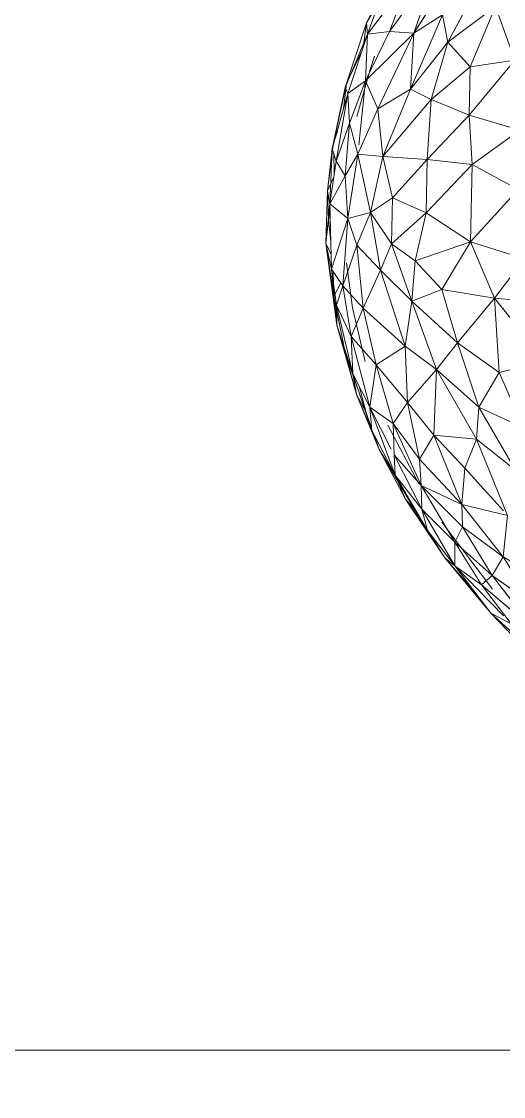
# Model space of a CAD drawing. Header units: inches. Extents: x -1767 to 184, y -1065 to 157.
# Drawn here: x -805.678 to -803.468, y -216.208 to -211.277 of the extents above; entities that cross this region are included whole.
import ezdxf

# ---------------------------------------------------------------- set-up
doc = ezdxf.new("R2010")
doc.units = ezdxf.units.IN
doc.header["$MEASUREMENT"] = 0
for name, color, linetype, lineweight in [('A-DETL-GENF', 92, 'Continuous', 9), ('E-LITE-EQPM', 33, 'Continuous', 9), ('G-IMPT', 8, 'Continuous', 9)]:
    doc.layers.add(name, color=color, linetype=linetype, lineweight=lineweight)

# ---------------------------------------------------------------- blocks, each defined once
blk = doc.blocks.new('flos_pendant16 - flos_pendant - 3D View - _3D__dwg_FLOS_AIM_Pendant_Lamps_dwg-2425-_3D_-V18-FIRST FLOOR')
at = {"layer": 'G-IMPT'}
for p, q in [((63.124, -20.348), (62.621, -19.798)), ((63.124, -20.348), (62.621, -19.798)), ((63.124, -20.348), (62.797, -19.941)), ((63.196, -20.661), (62.681, -20.133)), ((62.681, -20.133), (63.069, -20.752)), ((63.124, -20.348), (62.915, -20.213)), ((63.196, -20.661), (62.915, -20.213)), ((63.46, -20.892), (62.991, -20.308)), ((62.991, -20.308), (63.46, -20.892)), ((63.558, -20.991), (63.124, -20.348)), ((63.46, -20.892), (63.124, -20.348)), ((62.934, -20.939), (62.665, -20.4)), ((62.934, -20.939), (62.665, -20.4)), ((63.069, -20.752), (62.71, -20.439)), ((62.486, -20.617), (62.934, -20.939)), ((63.196, -20.661), (63.069, -20.752)), ((63.556, -21.373), (63.08, -20.606)), ((63.46, -20.892), (63.196, -20.661)), ((63.435, -21.148), (63.196, -20.661)), ((63.558, -20.991), (63.281, -20.602)), ((63.069, -20.752), (62.934, -20.939)), ((63.339, -21.304), (63.069, -20.752)), ((63.435, -21.148), (63.069, -20.752)), ((62.844, -21.379), (62.934, -20.939)), ((62.844, -21.379), (62.934, -20.939)), ((63.322, -21.544), (62.934, -20.939)), ((63.339, -21.304), (62.934, -20.939)), ((63.322, -21.544), (62.934, -20.939)), ((62.934, -20.939), (63.339, -21.304)), ((63.46, -20.892), (63.435, -21.148)), ((63.46, -20.892), (63.435, -21.148)), ((63.718, -21.299), (63.46, -20.892)), ((63.754, -21.533), (63.46, -20.892)), ((63.558, -20.991), (63.46, -20.892)), ((63.919, -21.659), (63.558, -20.991)), ((63.833, -21.538), (63.558, -20.991)), ((63.718, -21.299), (63.558, -20.991)), ((63.339, -21.304), (63.435, -21.148)), ((63.435, -21.148), (63.339, -21.304)), ((63.754, -21.533), (63.435, -21.148)), ((63.737, -21.788), (63.435, -21.148)), ((63.754, -21.533), (63.435, -21.148)), ((63.435, -21.148), (63.737, -21.788)), ((63.097, -22.228), (62.844, -21.379)), ((63.322, -21.544), (62.844, -21.379)), ((62.844, -21.379), (63.322, -21.544)), ((63.322, -21.544), (63.339, -21.304)), ((63.339, -21.304), (63.322, -21.544)), ((63.737, -21.788), (63.339, -21.304)), ((63.737, -21.788), (63.339, -21.304)), ((64.007, -21.926), (63.718, -21.299)), ((63.919, -21.659), (63.718, -21.299)), ((63.718, -21.299), (63.754, -21.533)), ((63.253, -21.928), (62.883, -21.432)), ((63.253, -21.928), (62.883, -21.432)), ((63.322, -21.544), (63.253, -21.928)), ((63.322, -21.544), (63.253, -21.928)), ((63.55, -22.313), (63.322, -21.544)), ((63.729, -22.071), (63.322, -21.544)), ((63.737, -21.788), (63.322, -21.544)), ((63.55, -22.313), (63.322, -21.544)), ((63.322, -21.544), (63.737, -21.788)), ((63.754, -21.533), (63.737, -21.788)), ((63.754, -21.533), (63.737, -21.788)), ((63.996, -22.146), (63.754, -21.533)), ((64.007, -21.926), (63.754, -21.533)), ((64.15, -22.217), (63.833, -21.538)), ((63.833, -21.538), (63.919, -21.659)), ((64.15, -22.217), (63.833, -21.538)), ((64.15, -22.217), (63.919, -21.659)), ((64.007, -21.926), (63.919, -21.659)), ((63.042, -22.569), (62.712, -21.857)), ((63.097, -22.228), (62.712, -21.857)), ((62.712, -21.857), (63.042, -22.569)), ((63.729, -22.071), (63.737, -21.788)), ((63.996, -22.146), (63.737, -21.788)), ((63.976, -22.481), (63.737, -21.788)), ((63.737, -21.788), (63.996, -22.146)), ((64.034, -22.47), (63.762, -21.808)), ((63.097, -22.228), (63.253, -21.928)), ((63.55, -22.313), (63.253, -21.928)), ((63.253, -21.928), (63.55, -22.313)), ((63.996, -22.146), (64.007, -21.926)), ((64.15, -22.217), (64.007, -21.926)), ((64.21, -22.429), (64.007, -21.926)), ((64.207, -22.679), (64.007, -21.926)), ((64.007, -21.926), (64.21, -22.429)), ((63.55, -22.313), (63.729, -22.071)), ((63.729, -22.071), (63.55, -22.313)), ((63.8, -22.69), (63.729, -22.071)), ((63.976, -22.481), (63.729, -22.071)), ((63.729, -22.071), (63.8, -22.69)), ((63.996, -22.146), (63.976, -22.481)), ((63.976, -22.481), (63.996, -22.146)), ((64.207, -22.679), (64.021, -22.209)), ((64.021, -22.209), (64.207, -22.679)), ((62.786, -22.918), (62.582, -22.3)), ((63.042, -22.569), (62.582, -22.3)), ((62.582, -22.3), (62.786, -22.918)), ((63.042, -22.569), (62.582, -22.3)), ((63.042, -22.569), (63.097, -22.228)), ((63.457, -23.014), (63.097, -22.228)), ((63.55, -22.313), (63.097, -22.228)), ((63.55, -22.313), (63.097, -22.228)), ((63.097, -22.228), (63.457, -23.014)), ((63.457, -23.014), (63.55, -22.313)), ((63.8, -22.69), (63.55, -22.313)), ((64.15, -22.217), (64.337, -22.83)), ((64.192, -22.385), (64.15, -22.217)), ((64.15, -22.217), (64.21, -22.429)), ((64.21, -22.429), (64.207, -22.679)), ((64.356, -23.053), (64.21, -22.429)), ((64.337, -22.83), (64.21, -22.429)), ((63.8, -22.69), (63.976, -22.481)), ((63.8, -22.69), (63.976, -22.481)), ((64.207, -22.679), (63.976, -22.481)), ((64.097, -23.127), (63.976, -22.481)), ((64.207, -22.679), (63.976, -22.481)), ((64.254, -22.627), (64.21, -22.453)), ((62.786, -22.918), (63.042, -22.569)), ((63.204, -23.281), (63.042, -22.569)), ((63.457, -23.014), (63.042, -22.569)), ((64.302, -22.917), (64.254, -22.627)), ((64.416, -23.273), (64.254, -22.627)), ((64.254, -22.627), (64.337, -22.83)), ((63.8, -22.69), (63.457, -23.014)), ((63.8, -22.69), (63.457, -23.014)), ((63.767, -23.298), (63.8, -22.69)), ((64.097, -23.127), (63.8, -22.69)), ((64.207, -22.679), (64.097, -23.127)), ((64.097, -23.127), (64.207, -22.679)), ((64.356, -23.053), (64.207, -22.679)), ((64.334, -23.457), (64.207, -22.679)), ((64.477, -23.592), (64.337, -22.83)), ((64.416, -23.273), (64.337, -22.83)), ((64.356, -23.053), (64.337, -22.83)), ((62.786, -22.918), (62.288, -22.995)), ((62.786, -22.918), (62.288, -22.995)), ((62.761, -23.721), (62.288, -22.995)), ((62.761, -23.721), (62.786, -22.918)), ((63.204, -23.281), (62.786, -22.918)), ((63.204, -23.281), (63.457, -23.014)), ((63.649, -23.773), (63.457, -23.014)), ((63.767, -23.298), (63.457, -23.014)), ((63.767, -23.298), (64.097, -23.127)), ((64.334, -23.457), (64.097, -23.127)), ((64.177, -23.749), (64.097, -23.127)), ((64.097, -23.127), (64.177, -23.749)), ((64.356, -23.053), (64.334, -23.457)), ((64.477, -23.592), (64.356, -23.053)), ((64.46, -23.806), (64.356, -23.053)), ((64.293, -23.762), (64.213, -23.174)), ((63.204, -23.281), (62.761, -23.721)), ((63.649, -23.773), (63.204, -23.281)), ((63.317, -23.867), (63.204, -23.281)), ((63.649, -23.773), (63.767, -23.298)), ((64.177, -23.749), (63.767, -23.298)), ((63.952, -24.136), (63.767, -23.298)), ((64.177, -23.749), (63.767, -23.298)), ((63.767, -23.298), (63.952, -24.136)), ((64.48, -23.905), (64.416, -23.273)), ((64.477, -23.592), (64.416, -23.273)), ((64.334, -23.457), (64.177, -23.749)), ((64.46, -23.806), (64.334, -23.457)), ((64.334, -23.457), (64.372, -24.007)), ((64.334, -23.457), (64.372, -24.007)), ((62.761, -23.721), (62.074, -23.586)), ((62.074, -23.586), (62.761, -23.721)), ((64.477, -23.592), (64.46, -23.806)), ((64.51, -24.483), (64.477, -23.592)), ((64.477, -24.199), (64.477, -23.592)), ((64.48, -23.905), (64.477, -23.592)), ((62.398, -24.111), (62.761, -23.721)), ((62.398, -24.111), (62.761, -23.721)), ((62.959, -24.348), (62.761, -23.721)), ((63.317, -23.867), (62.761, -23.721)), ((62.761, -23.721), (62.959, -24.348)), ((63.649, -23.773), (63.317, -23.867)), ((63.572, -24.202), (63.649, -23.773)), ((63.809, -24.408), (63.649, -23.773)), ((63.952, -24.136), (63.649, -23.773)), ((64.177, -23.749), (63.952, -24.136)), ((64.18, -24.428), (64.177, -23.749)), ((64.372, -24.007), (64.177, -23.749)), ((64.372, -24.007), (64.177, -23.749)), ((64.309, -24.249), (64.293, -23.762)), ((64.46, -23.806), (64.372, -24.007)), ((64.372, -24.007), (64.46, -23.806)), ((64.477, -24.199), (64.46, -23.806)), ((62.959, -24.348), (63.317, -23.867)), ((63.572, -24.202), (63.317, -23.867)), ((64.391, -24.041), (64.48, -23.905)), ((64.462, -24.172), (64.48, -23.905)), ((64.48, -23.905), (64.478, -23.897)), ((64.51, -24.483), (64.48, -23.905)), ((64.18, -24.428), (64.372, -24.007)), ((64.18, -24.428), (64.372, -24.007)), ((64.251, -24.725), (64.372, -24.007)), ((64.477, -24.199), (64.372, -24.007)), ((62.959, -24.348), (62.398, -24.111)), ((63.809, -24.408), (63.952, -24.136)), ((63.809, -24.408), (63.952, -24.136)), ((64.001, -24.766), (63.952, -24.136)), ((64.18, -24.428), (63.952, -24.136)), ((63.952, -24.136), (64.18, -24.428)), ((63.952, -24.136), (64.001, -24.766)), ((63.572, -24.202), (62.959, -24.348)), ((63.405, -24.703), (63.572, -24.202)), ((63.809, -24.408), (63.572, -24.202)), ((64.477, -24.199), (64.251, -24.725)), ((64.427, -24.898), (64.477, -24.199)), ((64.51, -24.483), (64.477, -24.199)), ((62.396, -24.859), (62.959, -24.348)), ((62.396, -24.859), (62.959, -24.348)), ((62.863, -25.175), (62.959, -24.348)), ((63.405, -24.703), (62.959, -24.348)), ((63.809, -24.408), (63.405, -24.703)), ((63.751, -24.898), (63.809, -24.408)), ((64.001, -24.766), (63.809, -24.408)), ((64.001, -24.766), (63.809, -24.408)), ((64.466, -24.355), (64.51, -24.483)), ((64.001, -24.766), (64.18, -24.428)), ((64.18, -24.428), (64.251, -24.725)), ((64.51, -24.483), (64.427, -24.898)), ((64.441, -25.041), (64.51, -24.483)), ((64.456, -24.497), (64.46, -24.727)), ((64.456, -24.497), (64.46, -24.727)), ((64.46, -24.727), (64.51, -24.483)), ((63.405, -24.703), (62.863, -25.175)), ((63.341, -25.274), (63.405, -24.703)), ((63.751, -24.898), (63.405, -24.703)), ((64.001, -24.766), (64.251, -24.725)), ((64.078, -25.404), (64.251, -24.725)), ((64.235, -25.184), (64.251, -24.725)), ((64.251, -24.725), (64.235, -25.184)), ((64.427, -24.898), (64.251, -24.725)), ((64.251, -24.725), (64.427, -24.898)), ((64.43, -24.856), (64.46, -24.727)), ((64.46, -24.727), (64.441, -25.041)), ((62.863, -25.175), (62.396, -24.859)), ((62.863, -25.175), (62.396, -24.859)), ((64.001, -24.766), (63.751, -24.898)), ((64.001, -24.766), (63.751, -24.898)), ((64.001, -24.766), (63.811, -25.351)), ((63.811, -25.351), (64.001, -24.766)), ((64.078, -25.404), (64.001, -24.766)), ((64.001, -24.766), (64.078, -25.404)), ((63.751, -24.898), (63.341, -25.274)), ((63.811, -25.351), (63.751, -24.898)), ((63.751, -24.898), (63.811, -25.351)), ((64.427, -24.898), (64.235, -25.184)), ((64.317, -25.351), (64.427, -24.898)), ((64.345, -25.486), (64.427, -24.898)), ((64.441, -25.041), (64.427, -24.898)), ((64.333, -25.527), (64.441, -25.041)), ((64.345, -25.486), (64.441, -25.041)), ((64.358, -25.185), (64.441, -25.041)), ((62.863, -25.175), (62.316, -25.494)), ((62.316, -25.494), (62.863, -25.175)), ((62.846, -25.706), (62.863, -25.175)), ((63.341, -25.274), (62.863, -25.175)), ((64.078, -25.404), (64.235, -25.184)), ((64.078, -25.404), (64.235, -25.184)), ((64.133, -25.745), (64.235, -25.184)), ((64.133, -25.745), (64.235, -25.184)), ((64.317, -25.351), (64.235, -25.184)), ((64.235, -25.184), (64.317, -25.351)), ((62.846, -25.706), (63.341, -25.274)), ((63.237, -25.912), (63.341, -25.274)), ((63.811, -25.351), (63.341, -25.274)), ((64.349, -25.222), (64.335, -25.439)), ((64.349, -25.222), (64.335, -25.439)), ((63.237, -25.912), (63.811, -25.351)), ((63.446, -26.044), (63.811, -25.351)), ((64.078, -25.404), (63.811, -25.351)), ((63.817, -25.868), (63.811, -25.351)), ((63.811, -25.351), (64.078, -25.404)), ((64.078, -25.404), (63.817, -25.868)), ((63.817, -25.868), (64.078, -25.404)), ((64.133, -25.745), (64.078, -25.404)), ((64.133, -25.745), (64.078, -25.404)), ((64.122, -26.063), (64.317, -25.351)), ((64.317, -25.351), (64.133, -25.745)), ((64.345, -25.486), (64.317, -25.351)), ((64.345, -25.486), (64.317, -25.351)), ((62.846, -25.706), (62.316, -25.494)), ((62.846, -25.706), (62.316, -25.494)), ((63.919, -26.182), (64.058, -25.501)), ((64.058, -25.501), (63.919, -26.182)), ((64.122, -26.063), (64.345, -25.486)), ((64.125, -26.173), (64.345, -25.486)), ((64.125, -26.173), (64.328, -25.547)), ((64.144, -26.129), (64.345, -25.486)), ((64.144, -26.129), (64.332, -25.527)), ((64.273, -25.672), (64.328, -25.547)), ((64.328, -25.547), (64.273, -25.672)), ((64.328, -25.547), (64.345, -25.486)), ((62.299, -26.25), (62.846, -25.706)), ((62.786, -26.223), (62.846, -25.706)), ((62.786, -26.223), (62.846, -25.706)), ((63.237, -25.912), (62.846, -25.706)), ((62.846, -25.706), (63.237, -25.912)), ((63.919, -26.182), (64.133, -25.745)), ((64.122, -26.063), (64.133, -25.745)), ((63.237, -25.912), (62.786, -26.223)), ((62.786, -26.223), (63.237, -25.912)), ((62.998, -26.509), (63.237, -25.912)), ((63.446, -26.044), (63.237, -25.912)), ((63.355, -26.641), (63.817, -25.868)), ((63.817, -25.868), (63.446, -26.044)), ((63.817, -25.868), (63.446, -26.044)), ((63.919, -26.182), (63.817, -25.868)), ((64.051, -25.808), (63.853, -26.308)), ((64.184, -25.903), (64.125, -26.173)), ((62.998, -26.509), (63.446, -26.044)), ((63.446, -26.044), (62.998, -26.509)), ((63.028, -26.808), (63.446, -26.044)), ((63.355, -26.641), (63.446, -26.044)), ((63.85, -26.679), (64.122, -26.063)), ((63.85, -26.8), (64.144, -26.129)), ((64.144, -26.129), (63.85, -26.679)), ((64.122, -26.063), (63.919, -26.182)), ((64.144, -26.129), (64.122, -26.063)), ((64.125, -26.173), (64.144, -26.129)), ((62.299, -26.25), (62.786, -26.223)), ((62.786, -26.223), (62.299, -26.25)), ((62.451, -26.844), (62.299, -26.25)), ((62.299, -26.25), (62.451, -26.844)), ((62.451, -26.844), (62.786, -26.223)), ((62.451, -26.844), (62.786, -26.223)), ((62.998, -26.509), (62.786, -26.223)), ((62.998, -26.509), (62.786, -26.223)), ((63.919, -26.182), (63.355, -26.641)), ((63.919, -26.182), (63.355, -26.641)), ((63.613, -26.685), (63.919, -26.182)), ((63.919, -26.182), (63.613, -26.685)), ((64.125, -26.173), (63.85, -26.8)), ((63.85, -26.679), (63.919, -26.182)), ((63.928, -26.502), (64.125, -26.173)), ((63.798, -26.435), (63.853, -26.308)), ((62.998, -26.509), (62.451, -26.844)), ((62.451, -26.844), (62.998, -26.509)), ((62.621, -27.078), (62.998, -26.509)), ((63.028, -26.808), (62.998, -26.509)), ((63.912, -26.539), (63.85, -26.8)), ((62.747, -27.416), (63.355, -26.641)), ((63.355, -26.641), (62.747, -27.416)), ((63.355, -26.641), (63.028, -26.808)), ((63.028, -26.808), (63.355, -26.641)), ((63.039, -27.331), (63.355, -26.641)), ((63.355, -26.641), (63.039, -27.331)), ((63.613, -26.685), (63.039, -27.331)), ((63.613, -26.685), (63.039, -27.331)), ((63.85, -26.679), (63.341, -27.24)), ((63.341, -27.24), (63.613, -26.685)), ((63.613, -26.685), (63.341, -27.24)), ((63.613, -26.685), (63.355, -26.641)), ((63.613, -26.685), (63.355, -26.641)), ((63.85, -26.679), (63.613, -26.685)), ((63.679, -27.045), (63.85, -26.679)), ((63.85, -26.8), (63.85, -26.679)), ((63.498, -27.361), (63.85, -26.8)), ((63.85, -26.8), (63.679, -27.045)), ((63.692, -27.018), (63.85, -26.8))]:
    blk.add_line(p, q, dxfattribs=at)
at = {"layer": 'G-IMPT', "flags": 128}
for points in [[(62.354, -19.49), (62.797, -19.941), (63.124, -20.348), (62.915, -20.213)], [(63.339, -21.304), (63.069, -20.752), (62.681, -20.133), (62.665, -20.4)], [(63.196, -20.661), (62.915, -20.213), (62.681, -20.133), (63.196, -20.661)], [(63.558, -20.991), (63.124, -20.348), (63.46, -20.892)], [(62.71, -20.439), (63.069, -20.752), (62.934, -20.939), (62.486, -20.617)], [(63.196, -20.661), (63.069, -20.752), (63.435, -21.148)], [(63.435, -21.148), (63.196, -20.661), (63.46, -20.892)], [(63.46, -20.892), (63.558, -20.991), (63.281, -20.602)], [(63.718, -21.299), (63.46, -20.892), (63.754, -21.533)], [(63.558, -20.991), (63.718, -21.299), (63.919, -21.659)], [(62.844, -21.379), (63.097, -22.228), (62.712, -21.857)], [(64.007, -21.926), (63.718, -21.299), (63.754, -21.533)], [(63.322, -21.544), (63.729, -22.071), (63.976, -22.481)], [(64.207, -22.679), (64.007, -21.926), (63.996, -22.146), (63.754, -21.533), (64.007, -21.926), (64.15, -22.217), (63.919, -21.659), (64.007, -21.926)], [(63.976, -22.481), (63.737, -21.788), (63.729, -22.071)], [(63.042, -22.569), (63.097, -22.228), (63.253, -21.928)], [(63.767, -23.298), (63.457, -23.014), (63.55, -22.313), (63.8, -22.69)], [(64.15, -22.217), (64.21, -22.429), (64.337, -22.83), (64.356, -23.053)], [(64.192, -22.385), (64.15, -22.217), (64.337, -22.83), (64.477, -23.592), (64.356, -23.053), (64.46, -23.806), (64.334, -23.457)], [(64.356, -23.053), (64.334, -23.457), (64.207, -22.679), (64.356, -23.053), (64.21, -22.429), (64.207, -22.679)], [(63.976, -22.481), (64.097, -23.127), (63.8, -22.69), (63.767, -23.298), (64.097, -23.127)], [(64.416, -23.273), (64.337, -22.83), (64.254, -22.627), (64.21, -22.453)], [(62.761, -23.721), (62.786, -22.918), (63.204, -23.281), (63.042, -22.569)], [(63.457, -23.014), (63.042, -22.569), (62.786, -22.918)], [(64.235, -25.184), (64.427, -24.898), (64.477, -24.199), (64.51, -24.483), (64.477, -23.592), (64.48, -23.905), (64.416, -23.273), (64.254, -22.627), (64.302, -22.917)], [(63.317, -23.867), (62.761, -23.721), (62.288, -22.995)], [(63.457, -23.014), (63.204, -23.281), (62.761, -23.721)], [(62.959, -24.348), (63.317, -23.867), (63.572, -24.202), (63.649, -23.773), (63.457, -23.014)], [(64.177, -23.749), (64.334, -23.457), (64.097, -23.127)], [(63.649, -23.773), (63.317, -23.867), (63.204, -23.281)], [(63.204, -23.281), (63.649, -23.773), (63.767, -23.298)], [(64.477, -23.592), (64.46, -23.806), (64.477, -24.199), (64.477, -23.592), (64.416, -23.273)], [(63.952, -24.136), (63.649, -23.773), (63.809, -24.408), (63.572, -24.202)], [(64.18, -24.428), (64.177, -23.749), (63.952, -24.136)], [(64.462, -24.172), (64.48, -23.905), (64.391, -24.041)], [(64.478, -23.897), (64.48, -23.905), (64.51, -24.483), (64.427, -24.898)], [(62.959, -24.348), (62.398, -24.111), (62.396, -24.859), (62.002, -24.375)], [(62.959, -24.348), (63.572, -24.202), (63.405, -24.703)], [(63.405, -24.703), (62.959, -24.348), (62.863, -25.175)], [(63.341, -25.274), (63.751, -24.898), (63.809, -24.408), (63.405, -24.703), (63.751, -24.898)], [(64.46, -24.727), (64.51, -24.483), (64.466, -24.355)], [(64.001, -24.766), (64.18, -24.428), (64.251, -24.725)], [(64.358, -25.185), (64.441, -25.041), (64.51, -24.483)], [(64.078, -25.404), (64.251, -24.725), (64.001, -24.766)], [(64.333, -25.527), (64.441, -25.041), (64.46, -24.727), (64.43, -24.856)], [(64.427, -24.898), (64.441, -25.041), (64.345, -25.486), (64.122, -26.063), (63.85, -26.679), (63.613, -26.685)], [(64.345, -25.486), (64.427, -24.898), (64.317, -25.351), (64.133, -25.745)], [(62.863, -25.175), (62.846, -25.706), (63.341, -25.274), (63.237, -25.912)], [(63.446, -26.044), (63.811, -25.351), (63.341, -25.274)], [(63.237, -25.912), (63.811, -25.351), (63.817, -25.868)], [(64.317, -25.351), (64.122, -26.063), (63.919, -26.182)], [(63.692, -27.018), (63.85, -26.8), (64.125, -26.173), (64.332, -25.527)], [(64.328, -25.547), (64.125, -26.173), (64.184, -25.903)], [(62.846, -25.706), (62.299, -26.25), (61.813, -26.171)], [(63.817, -25.868), (63.919, -26.182), (64.133, -25.745), (64.122, -26.063), (64.144, -26.129), (64.125, -26.173), (63.928, -26.502)], [(62.998, -26.509), (63.237, -25.912), (63.446, -26.044)], [(63.446, -26.044), (63.355, -26.641), (63.817, -25.868)], [(63.028, -26.808), (62.621, -27.078), (62.998, -26.509), (63.028, -26.808), (63.446, -26.044)], [(63.498, -27.361), (63.289, -27.499), (63.679, -27.045), (63.85, -26.8), (64.144, -26.129), (63.85, -26.679)], [(63.341, -27.24), (63.85, -26.679), (63.919, -26.182)], [(63.912, -26.539), (63.85, -26.8), (63.498, -27.361), (63.645, -27.106)], [(63.679, -27.045), (63.85, -26.679), (63.85, -26.8)]]:
    blk.add_lwpolyline(points, dxfattribs=at)
for points in [[(63.833, -21.538), (63.919, -21.659), (63.558, -20.991)], [(64.251, -24.725), (64.372, -24.007), (64.477, -24.199)], [(63.341, -25.274), (63.405, -24.703), (62.863, -25.175)]]:
    blk.add_lwpolyline(points, close=True, dxfattribs=at)
blk = doc.blocks.new('flos_pendant16 - flos_pendant - 3D View - _3D__dwg-V19-FIRST FLOOR')
at = {"xscale": 0.426201584994806, "yscale": 0.426201584994806, "zscale": 0.426201584994806}
blk.add_blockref('flos_pendant16 - flos_pendant - 3D View - _3D__dwg_FLOS_AIM_Pendant_Lamps_dwg-2425-_3D_-V18-FIRST FLOOR', (0.7054, -0.3763), dxfattribs=at)
blk = doc.blocks.new('flos_pendant16 - flos_pendant16 2-V20-FIRST FLOOR')
blk.add_blockref('flos_pendant16 - flos_pendant - 3D View - _3D__dwg-V19-FIRST FLOOR', (0, 0))

msp = doc.modelspace()

# ---------------------------------------------------------------- hatches: boundary and pattern name
at = {"layer": 'A-DETL-GENF'}
h = msp.add_hatch(dxfattribs=at)
h.set_pattern_fill('FP1_12', style=0, pattern_type=2)
h.set_pattern_definition([(0, (0, 0), (0, 6), [])])
h.paths.add_polyline_path([(-850.187, -314.9479), (-830.0626, -314.9479), (-830.0626, -299.7935), (-556.7791, -299.7935), (-556.7791, -106.8365), (-967.9152, -51.6245), (-967.9152, -314.9479), (-962.3651, -314.9479), (-962.3651, -308.8001), (-932.3651, -308.8001), (-932.3651, -314.9479), (-853.937, -314.9479)], flags=0)
h.paths.add_polyline_path([(-751.7044, -218.2571), (-751.7044, -218.257), (-751.6517, -218.2502)], flags=0)
h.paths.add_polyline_path([(-801.0716, -213.4245), (-801.0716, -213.4244), (-801.0102, -213.4245)], flags=0)

# ---------------------------------------------------------------- block references
at = {"layer": 'E-LITE-EQPM', "rotation": 185.4644837373745}
msp.add_blockref('flos_pendant16 - flos_pendant16 2-V20-FIRST FLOOR', (-775.181, -220.3702), dxfattribs=at)

doc.saveas('drawing.dxf')
